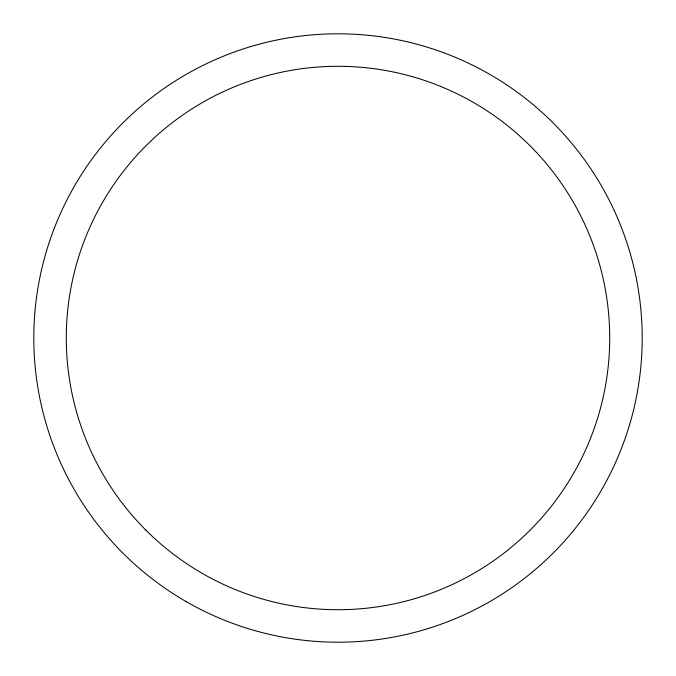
<?xml version="1.0" encoding="UTF-8"?>
<svg xmlns="http://www.w3.org/2000/svg" width="676" height="676" viewBox="0 0 676 676"><rect width="100%" height="100%" fill="white"/><g stroke="black" fill="none" stroke-linecap="round" stroke-linejoin="round"><path stroke-width="1.01" d="M185.9 601.446A304.2 304.2 0 0 0 642.2 338A304.2 304.2 0 0 0 185.9 74.554A304.2 304.2 0 0 0 185.9 601.446M145.872 530.128A271.701 271.701 0 0 0 600.449 408.321A271.701 271.701 0 0 0 267.679 75.551A271.701 271.701 0 0 0 145.872 530.128"/></g></svg>
